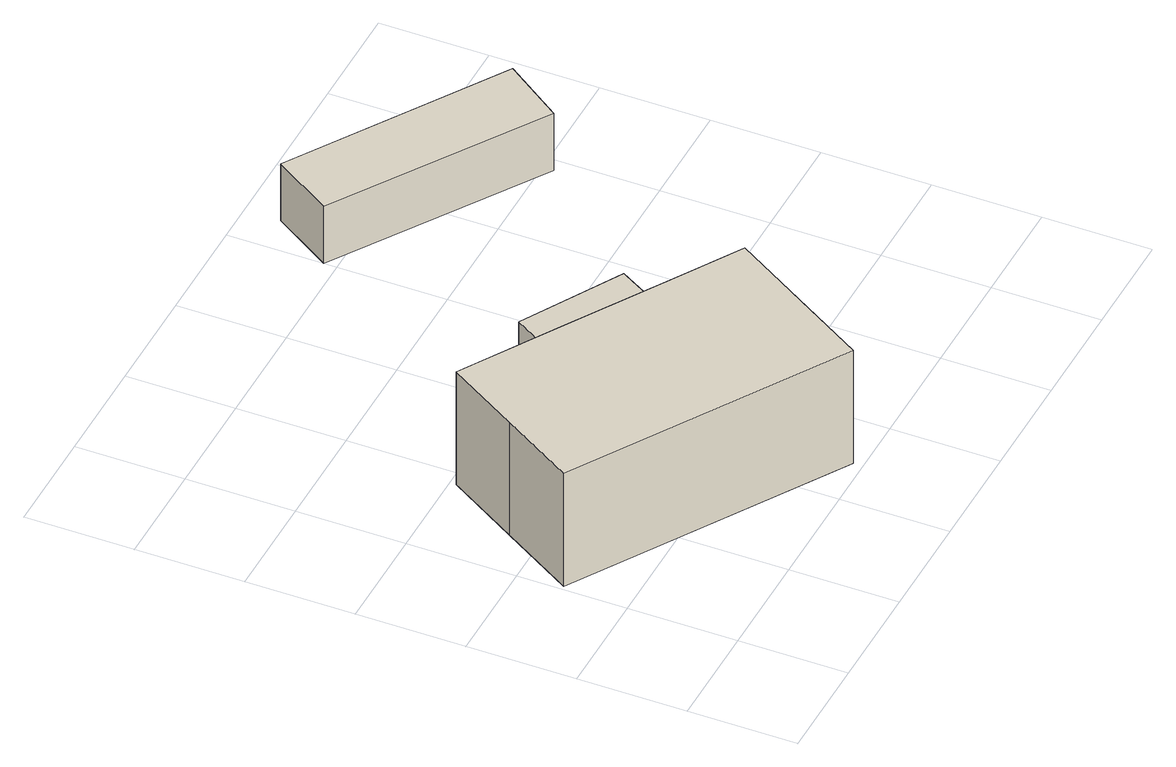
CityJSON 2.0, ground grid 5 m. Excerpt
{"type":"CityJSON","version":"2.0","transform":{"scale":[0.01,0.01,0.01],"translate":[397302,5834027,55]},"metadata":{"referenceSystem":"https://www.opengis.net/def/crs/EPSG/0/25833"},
"CityObjects":{
"building1":{"type":"Building","attributes":{"Gemeindeschluessel":"11000003","function":"31001_1010"},"address":[{"country":"Germany","locality":"Berlin","thoroughfareNumber":"121","thoroughfareName":"Hobrechtsfelder Chaussee"}],"children":["building1-1","building1-2"]},
"building1-1":{"type":"BuildingPart","attributes":{"BezugspunktDach":"2200","measuredHeight":7.85,"storeysAboveGround":2},"parents":["building1"],"geometry":[{"type":"MultiSurface","lod":"1","boundaries":[[[0,1,2,3,4,5,6,7]],[[8,9,10,11,12,13,14,15]],[[8,15,7,6]],[[9,8,6,5]],[[10,9,5,4]],[[16,17,4,3]],[[11,10,18,19]],[[12,11,3,2]],[[13,12,2,1]],[[14,13,1,0]],[[15,14,0,7]],[[19,18,17,16]]]}]},
"building1-2":{"type":"BuildingPart","attributes":{"BezugspunktDach":"2200","measuredHeight":4.86,"storeysAboveGround":2},"parents":["building1"],"geometry":[{"type":"Solid","lod":"1","boundaries":[[[[16,20,21,22,17]],[[23,24,25,19,18]],[[23,18,17,22]],[[24,23,22,21]],[[25,24,21,20]],[[19,25,20,16]],[[18,19,16,17]]]]}]},
"building2":{"type":"Building","attributes":{"Gemeindeschluessel":"11000003","BezugspunktDach":"2200","function":"31001_2463","measuredHeight":3.03,"storeysAboveGround":1},"address":[{"country":"Germany","locality":"Berlin","thoroughfareNumber":"121 (1)","thoroughfareName":"Hobrechtsfelder Chaussee"}],"geometry":[{"type":"Solid","lod":"1","boundaries":[[[[26,27,28,29]],[[30,31,32,33]],[[30,33,29,28]],[[31,30,28,27]],[[32,31,27,26]],[[33,32,26,29]]]]}]}
},
"vertices":[
[1238,46,654],[1445,386,654],[1653,725,654],[1336,918,654],[877,1200,654],[433,1471,654],[227,1134,654],[21,797,654],[227,1134,51],[433,1471,51],[877,1200,51],[1336,918,51],[1653,725,51],[1445,386,51],[1238,46,51],[21,797,51],[1336,918,465],[877,1200,465],[877,1200,66],[1336,918,66],
[1502,1204,465],[1039,1467,465],[958,1333,465],[958,1333,66],[1039,1467,66],[1502,1204,66],
[2411,1936,381],[2605,2212,381],[1650,2823,381],[1473,2547,381],[1650,2823,78],[2605,2212,78],[2411,1936,78],[1473,2547,78]
]}
